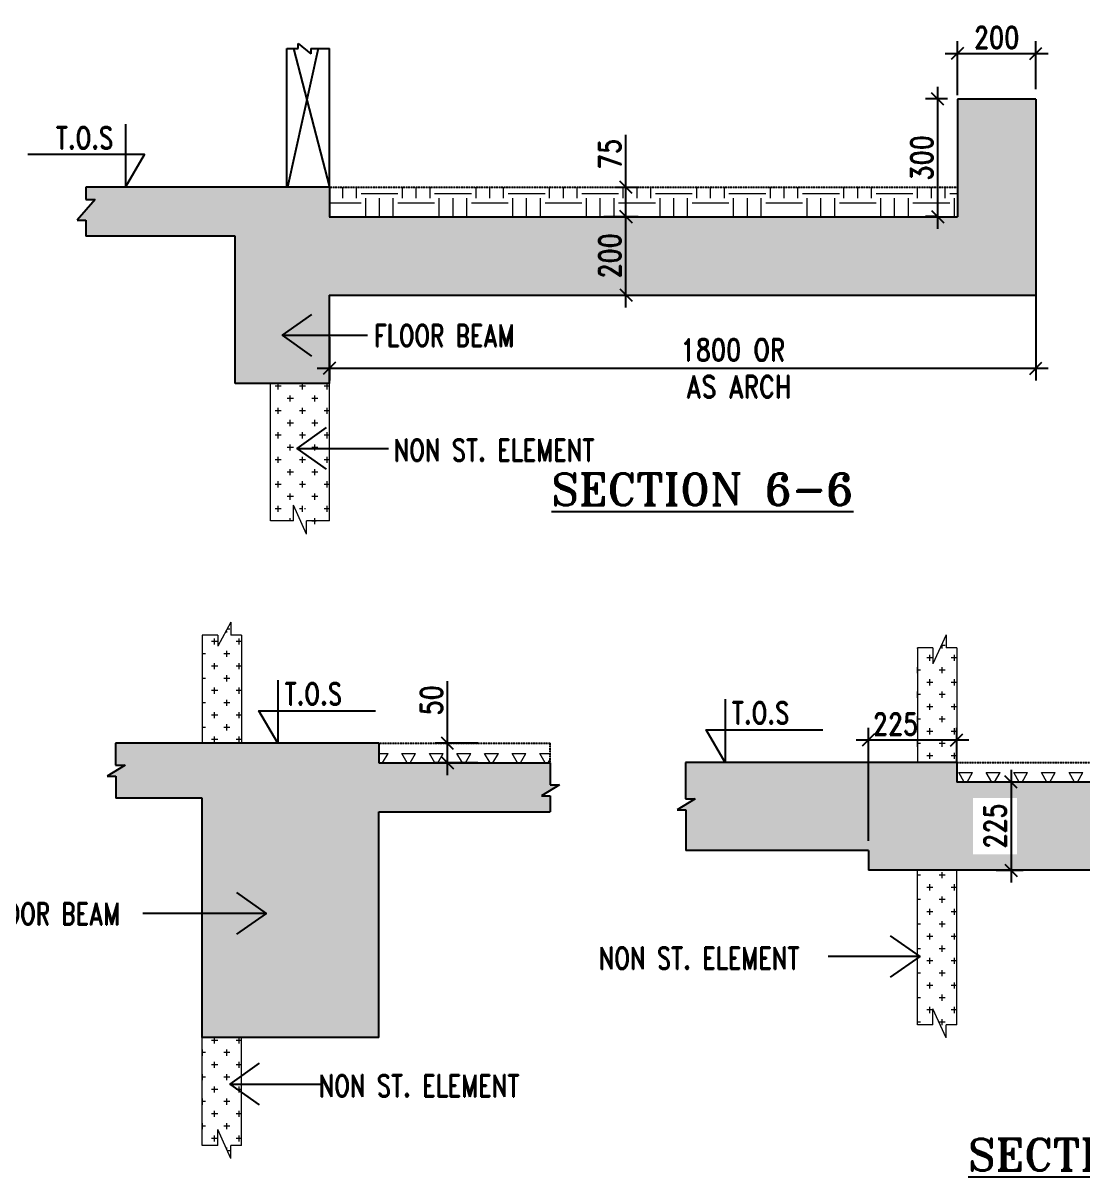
# Model space of a CAD drawing. Header units: millimetres. Extents: x 2061841 to 105821645, y -77612 to 48520811.
# Drawn here: x 2487135 to 2497938, y 31553 to 43319 of the extents above; entities that cross this region are included whole.
import ezdxf

# ---------------------------------------------------------------- set-up
doc = ezdxf.new("R2010")
doc.units = ezdxf.units.MM
doc.header["$LTSCALE"] = 10
doc.header["$MEASUREMENT"] = 0
doc.linetypes.add('E21yeHUG$0$0', pattern=[0])
doc.linetypes.add('HIDDEN', pattern=[0.375, 0.25, -0.125])
doc.layers.add('100THK WALL', color=6, linetype='Continuous', lineweight=9)
doc.layers.add('VIN SUNK HATCH', color=8, linetype='Continuous', lineweight=0)
for name, color, linetype in [('S-BEAM', 4, 'Continuous'), ('S-BEAM SIZE', 2, 'Continuous'), ('S-BEAM-1', 4, 'Continuous'), ('S-COL.NO', 1, 'Continuous'), ('S-DIM', 7, 'Continuous'), ('S-SHADED', 252, 'Continuous'), ('S-TEXT', 2, 'Continuous')]:
    doc.layers.add(name, color=color, linetype=linetype)
doc.styles.add('200', font='romand.shx', dxfattribs={"width": 0.8, "height": 225})
doc.styles.add('RD', font='romand.shx', dxfattribs={"width": 0.9, "height": 225})
doc.styles.add('RT', font='romant.shx', dxfattribs={"height": 250})
doc.styles.add('Text 100', font='romans.shx', dxfattribs={"width": 0.7, "height": 100})
doc.dimstyles.new('GR1', dxfattribs={"dimtxt": 225, "dimasz": 125, "dimexe": 125, "dimexo": 100, "dimgap": 50, "dimtad": 1, "dimdec": 0, "dimzin": 3, "dimdsep": 46, "dimtxsty": '200', "dimblk1": 'OBLIQUE', "dimblk2": 'OBLIQUE', "dimsah": 1, "dimcen": 0.0625, "dimdle": 125, "dimclrd": 3, "dimclre": 3, "dimclrt": 2, "dimadec": 0, "dimazin": 0, "dimtfac": 1, "dimtdec": 0, "dimtix": 1, "dimtmove": 0, "dimatfit": 3, "dimfxl": 1, "dimtolj": 1, "dimtzin": 0, "dimarcsym": 0})
doc.dimstyles.new('SCALE 100', dxfattribs={"dimtxt": 100, "dimasz": 75, "dimexe": 50, "dimexo": 50, "dimgap": 40, "dimtad": 1, "dimdec": 0, "dimzin": 1, "dimdsep": 46, "dimtxsty": 'Text 100', "dimblk": 'OBLIQUE', "dimcen": 1, "dimclrd": 3, "dimclre": 3, "dimclrt": 2, "dimadec": 0, "dimazin": 0, "dimtfac": 1, "dimtdec": 0, "dimtofl": 0, "dimtmove": 1, "dimatfit": 3, "dimldrblk": 'OPEN90', "dimfxl": 1, "dimtolj": 1, "dimtzin": 0, "dimarcsym": 0})

# ---------------------------------------------------------------- blocks, each defined once
blk = doc.blocks.new('_Oblique')
at = {"color": 0, "linetype": 'ByBlock', "lineweight": -2}
blk.add_line((-0.5, -0.5), (0.5, 0.5), dxfattribs=at)
blk = doc.blocks.new('*D77')
at = {"layer": 'Defpoints', "color": 0, "transparency": 16777216}
for p in [(2491461, 35975), (2491870, 35975), (2491870, 35775)]:
    blk.add_point(p, dxfattribs=at)
at = {"layer": 'S-DIM', "color": 3, "linetype": 'E21yeHUG$0$0', "lineweight": -2, "transparency": 16777216}
for p, q in [((2491461, 35975), (2491461, 36609)), ((2491461, 35650), (2491461, 36100))]:
    blk.add_line(p, q, dxfattribs=at)
at = {"layer": 'S-DIM', "color": 3, "lineweight": -2, "transparency": 16777216}
for p, q in [((2491770, 35975), (2491336, 35975)), ((2491770, 35775), (2491336, 35775))]:
    blk.add_line(p, q, dxfattribs=at)
at = {"layer": 'S-DIM', "color": 3, "linetype": 'ByBlock', "lineweight": -2, "transparency": 16777216, "xscale": 125, "yscale": 125, "zscale": 125}
for p, rotation in [((2491461, 35975), 90), ((2491461, 35775), 270)]:
    blk.add_blockref('_Oblique', p, dxfattribs=dict(at, rotation=rotation))
at = {"layer": 'S-DIM', "color": 2, "transparency": 16777216, "insert": (2491299, 36413), "char_height": 225, "attachment_point": 5, "rotation": 90, "style": '200'}
blk.add_mtext('\\A1;50', dxfattribs=at)
blk = doc.blocks.new('*D89')
at = {"layer": 'Defpoints', "color": 0, "transparency": 16777216}
for p in [(2497458, 40694), (2490258, 40217), (2497458, 39799)]:
    blk.add_point(p, dxfattribs=at)
at = {"layer": 'S-DIM', "color": 3, "lineweight": -2, "transparency": 16777216}
for p, q in [((2497458, 40594), (2497458, 39674)), ((2490258, 40117), (2490258, 39674))]:
    blk.add_line(p, q, dxfattribs=at)
at = {"layer": 'S-DIM', "color": 3, "linetype": 'E21yeHUG$0$0', "lineweight": -2, "transparency": 16777216}
blk.add_line((2490133, 39799), (2497583, 39799), dxfattribs=at)
at = {"layer": 'S-DIM', "color": 3, "linetype": 'ByBlock', "lineweight": -2, "transparency": 16777216, "xscale": 125, "yscale": 125, "zscale": 125, "rotation": 180}
blk.add_blockref('_Oblique', (2490258, 39799), dxfattribs=at)
at = {"layer": 'S-DIM', "color": 3, "linetype": 'ByBlock', "lineweight": -2, "transparency": 16777216, "xscale": 125, "yscale": 125, "zscale": 125}
blk.add_blockref('_Oblique', (2497458, 39799), dxfattribs=at)
at = {"layer": 'S-DIM', "color": 2, "transparency": 16777216, "insert": (2494370, 39799), "char_height": 225, "attachment_point": 5, "style": '200'}
blk.add_mtext('\\A1;1800 OR\\P AS ARCH', dxfattribs=at)
blk = doc.blocks.new('*D90')
at = {"layer": 'Defpoints', "color": 0, "transparency": 16777216}
for p in [(2493080, 41645), (2493280, 41645), (2493080, 41345)]:
    blk.add_point(p, dxfattribs=at)
at = {"layer": 'S-DIM', "color": 3, "linetype": 'E21yeHUG$0$0', "lineweight": -2, "transparency": 16777216}
for p, q in [((2493280, 41645), (2493280, 42179)), ((2493280, 41220), (2493280, 41770))]:
    blk.add_line(p, q, dxfattribs=at)
at = {"layer": 'S-DIM', "color": 3, "lineweight": -2, "transparency": 16777216}
for p, q in [((2493180, 41645), (2493405, 41645)), ((2493180, 41345), (2493405, 41345))]:
    blk.add_line(p, q, dxfattribs=at)
at = {"layer": 'S-DIM', "color": 3, "linetype": 'ByBlock', "lineweight": -2, "transparency": 16777216, "xscale": 125, "yscale": 125, "zscale": 125}
for p, rotation in [((2493280, 41645), 90), ((2493280, 41345), 270)]:
    blk.add_blockref('_Oblique', p, dxfattribs=dict(at, rotation=rotation))
at = {"layer": 'S-DIM', "color": 2, "transparency": 16777216, "insert": (2493117, 41984), "char_height": 225, "attachment_point": 5, "rotation": 90, "style": '200'}
blk.add_mtext('\\A1;75', dxfattribs=at)
blk = doc.blocks.new('*D91')
at = {"layer": 'Defpoints', "color": 0, "transparency": 16777216}
for p in [(2492953, 41345), (2493280, 41345), (2492953, 40545)]:
    blk.add_point(p, dxfattribs=at)
at = {"layer": 'S-DIM', "color": 3, "linetype": 'E21yeHUG$0$0', "lineweight": -2, "transparency": 16777216}
blk.add_line((2493280, 40420), (2493280, 41470), dxfattribs=at)
at = {"layer": 'S-DIM', "color": 3, "lineweight": -2, "transparency": 16777216}
for p, q in [((2493053, 41345), (2493405, 41345)), ((2493053, 40545), (2493405, 40545))]:
    blk.add_line(p, q, dxfattribs=at)
at = {"layer": 'S-DIM', "color": 3, "linetype": 'ByBlock', "lineweight": -2, "transparency": 16777216, "xscale": 125, "yscale": 125, "zscale": 125}
for p, rotation in [((2493280, 41345), 90), ((2493280, 40545), 270)]:
    blk.add_blockref('_Oblique', p, dxfattribs=dict(at, rotation=rotation))
at = {"layer": 'S-DIM', "color": 2, "transparency": 16777216, "insert": (2493117, 40945), "char_height": 225, "attachment_point": 5, "rotation": 90, "style": '200'}
blk.add_mtext('\\A1;200', dxfattribs=at)
blk = doc.blocks.new('*D92')
at = {"layer": 'Defpoints', "color": 0, "transparency": 16777216}
for p in [(2496994, 35580), (2496954, 34680), (2497205, 34680)]:
    blk.add_point(p, dxfattribs=at)
at = {"layer": 'S-DIM', "color": 3, "linetype": 'E21yeHUG$0$0', "lineweight": -2, "transparency": 16777216}
blk.add_line((2497205, 35705), (2497205, 34555), dxfattribs=at)
at = {"layer": 'S-DIM', "color": 3, "lineweight": -2, "transparency": 16777216}
for p, q in [((2497094, 35580), (2497330, 35580)), ((2497054, 34680), (2497330, 34680))]:
    blk.add_line(p, q, dxfattribs=at)
at = {"layer": 'S-DIM', "color": 3, "linetype": 'ByBlock', "lineweight": -2, "transparency": 16777216, "xscale": 125, "yscale": 125, "zscale": 125}
for p, rotation in [((2497205, 35580), 90), ((2497205, 34680), 270)]:
    blk.add_blockref('_Oblique', p, dxfattribs=dict(at, rotation=rotation))
at = {"layer": 'S-DIM', "color": 2, "transparency": 16777216, "insert": (2497042, 35130), "char_height": 225, "attachment_point": 5, "rotation": 90, "style": '200'}
blk.add_mtext('\\A1;225', dxfattribs=at)
blk = doc.blocks.new('*D93')
at = {"layer": 'Defpoints', "color": 0, "transparency": 16777216}
for p in [(2495751, 36008), (2496651, 35680), (2495751, 34880)]:
    blk.add_point(p, dxfattribs=at)
at = {"layer": 'S-DIM', "color": 3, "lineweight": -2, "transparency": 16777216}
for p, q in [((2495751, 34980), (2495751, 36133)), ((2496651, 35780), (2496651, 36133))]:
    blk.add_line(p, q, dxfattribs=at)
at = {"layer": 'S-DIM', "color": 3, "linetype": 'E21yeHUG$0$0', "lineweight": -2, "transparency": 16777216}
blk.add_line((2496776, 36008), (2495626, 36008), dxfattribs=at)
at = {"layer": 'S-DIM', "color": 3, "linetype": 'ByBlock', "lineweight": -2, "transparency": 16777216, "xscale": 125, "yscale": 125, "zscale": 125, "rotation": 180}
blk.add_blockref('_Oblique', (2495751, 36008), dxfattribs=at)
at = {"layer": 'S-DIM', "color": 3, "linetype": 'ByBlock', "lineweight": -2, "transparency": 16777216, "xscale": 125, "yscale": 125, "zscale": 125}
blk.add_blockref('_Oblique', (2496651, 36008), dxfattribs=at)
at = {"layer": 'S-DIM', "color": 2, "transparency": 16777216, "insert": (2496027, 36170), "char_height": 225, "attachment_point": 5, "style": '200'}
blk.add_mtext('\\A1;225', dxfattribs=at)
blk = doc.blocks.new('*D104')
at = {"layer": 'Defpoints', "color": 0, "transparency": 16777216}
for p in [(2497458, 43009), (2496658, 42485), (2497458, 42545)]:
    blk.add_point(p, dxfattribs=at)
at = {"layer": 'S-DIM', "color": 3, "lineweight": -2, "transparency": 16777216}
for p, q in [((2496658, 42585), (2496658, 43134)), ((2497458, 42645), (2497458, 43134))]:
    blk.add_line(p, q, dxfattribs=at)
at = {"layer": 'S-DIM', "color": 3, "linetype": 'E21yeHUG$0$0', "lineweight": -2, "transparency": 16777216}
blk.add_line((2496533, 43009), (2497583, 43009), dxfattribs=at)
at = {"layer": 'S-DIM', "color": 3, "linetype": 'ByBlock', "lineweight": -2, "transparency": 16777216, "xscale": 125, "yscale": 125, "zscale": 125, "rotation": 180}
blk.add_blockref('_Oblique', (2496658, 43009), dxfattribs=at)
at = {"layer": 'S-DIM', "color": 3, "linetype": 'ByBlock', "lineweight": -2, "transparency": 16777216, "xscale": 125, "yscale": 125, "zscale": 125}
blk.add_blockref('_Oblique', (2497458, 43009), dxfattribs=at)
at = {"layer": 'S-DIM', "color": 2, "transparency": 16777216, "insert": (2497058, 43171), "char_height": 225, "attachment_point": 5, "style": '200'}
blk.add_mtext('\\A1;200', dxfattribs=at)
blk = doc.blocks.new('*D105')
at = {"layer": 'Defpoints', "color": 0, "transparency": 16777216}
for p in [(2496658, 42545), (2496457, 41345), (2496564, 41345)]:
    blk.add_point(p, dxfattribs=at)
at = {"layer": 'S-DIM', "color": 3, "linetype": 'E21yeHUG$0$0', "lineweight": -2, "transparency": 16777216}
blk.add_line((2496457, 42670), (2496457, 41220), dxfattribs=at)
at = {"layer": 'S-DIM', "color": 3, "lineweight": -2, "transparency": 16777216}
for p, q in [((2496558, 42545), (2496332, 42545)), ((2496464, 41345), (2496332, 41345))]:
    blk.add_line(p, q, dxfattribs=at)
at = {"layer": 'S-DIM', "color": 3, "linetype": 'ByBlock', "lineweight": -2, "transparency": 16777216, "xscale": 125, "yscale": 125, "zscale": 125}
for p, rotation in [((2496457, 42545), 90), ((2496457, 41345), 270)]:
    blk.add_blockref('_Oblique', p, dxfattribs=dict(at, rotation=rotation))
at = {"layer": 'S-DIM', "color": 2, "transparency": 16777216, "insert": (2496295, 41945), "char_height": 225, "attachment_point": 5, "rotation": 90, "style": '200'}
blk.add_mtext('\\A1;300', dxfattribs=at)

msp = doc.modelspace()

# ---------------------------------------------------------------- hatches: boundary and pattern name
at = {"layer": '100THK WALL'}
h = msp.add_hatch(dxfattribs=at)
h.set_pattern_fill('CROSS', color=3, scale=500, angle=90, style=0)
h.set_pattern_definition([(90, (-2338515.9, 759333.88), (-125, 125), [62.5, -187.5]), (180, (-2338484.66, 759365.13), (-125, -125), [62.5, -187.5])])
h.paths.add_polyline_path([(2490257.8, 39644.6), (2489657.8, 39644.6), (2489657.8, 38241.8), (2489987.2, 38241.8), (2489987.2, 38404.3), (2490121.2, 38108.3), (2490121.2, 38241.8), (2490257.8, 38241.8)])
h = msp.add_hatch(dxfattribs=at)
h.set_pattern_fill('CROSS', color=3, scale=500, angle=270, style=0)
h.set_pattern_definition([(90, (-2339412.75, 752730.4), (-125, 125), [62.5, -187.5]), (180, (-2339381.5, 752761.65), (-125, -125), [62.5, -187.5])])
h.paths.add_polyline_path([(2489253.3, 37076.4), (2489361, 37076.4), (2489361, 35974.5), (2488961, 35974.5), (2488961, 37076.4), (2489119.3, 37076.4), (2489119.3, 36913.9), (2489253.3, 37209.9)])
h = msp.add_hatch(dxfattribs=at)
h.set_pattern_fill('CROSS', color=3, scale=500, angle=90, style=0)
h.set_pattern_definition([(90, (-2332122.6, 753314.58), (-125, 125), [62.5, -187.5]), (180, (-2332091.35, 753345.83), (-125, -125), [62.5, -187.5])])
h.paths.add_polyline_path([(2496651.1, 36946.5), (2496543.5, 36946.5), (2496543.5, 37080), (2496409.5, 36784), (2496409.5, 36946.5), (2496251.1, 36946.5), (2496251.1, 35779.9), (2496651.1, 35779.9)])
h = msp.add_hatch(dxfattribs=at)
h.set_pattern_fill('CROSS', color=3, scale=500, angle=90, style=0)
h.set_pattern_definition([(90, (-2332122.6, 753473.91), (-125, 125), [62.5, -187.5]), (180, (-2332091.35, 753505.16), (-125, -125), [62.5, -187.5])])
h.paths.add_polyline_path([(2496543.5, 33103.3), (2496651.1, 33103.3), (2496651.1, 34679.9), (2496251.1, 34679.9), (2496251.1, 33103.3), (2496409.5, 33103.3), (2496409.5, 33265.8), (2496543.5, 32969.8)])
h = msp.add_hatch(dxfattribs=at)
h.set_pattern_fill('CROSS', color=3, scale=500, angle=90, style=0)
h.set_pattern_definition([(90, (-2339412.75, 752663.79), (-125, 125), [62.5, -187.5]), (180, (-2339381.5, 752695.04), (-125, -125), [62.5, -187.5])])
h.paths.add_polyline_path([(2489253.3, 31872.6), (2489361, 31872.6), (2489361, 32974.5), (2488961, 32974.5), (2488961, 31872.6), (2489119.3, 31872.6), (2489119.3, 32035.1), (2489253.3, 31739.1)])
at = {"layer": 'S-SHADED'}
h = msp.add_hatch(color=256, dxfattribs=at)
h.dxf.hatch_style = 1
h.paths.add_polyline_path([(2490257.8, 39644.6), (2490257.8, 40544.6), (2497457.8, 40544.6), (2497457.8, 42544.6), (2496657.8, 42544.6), (2496657.8, 41844.6), (2496657.8, 41844.6), (2496657.8, 41344.6), (2490257.8, 41344.6), (2490257.8, 41644.6), (2487775.1, 41644.6), (2487775.1, 41519.6), (2487870.3, 41519.6), (2487686.9, 41308.2), (2487776.3, 41308.2), (2487776.3, 41144.6), (2489297.8, 41144.6), (2489297.8, 39644.6)])
h.paths.add_polyline_path([(2493509.8, 40657), (2493509.8, 41232.3)], flags=16)
h = msp.add_hatch(color=256, dxfattribs=at)
h.dxf.hatch_style = 1
h.paths.add_polyline_path([(2488080, 35414.5), (2488961, 35414.5), (2488961, 32974.5), (2490761, 32974.5), (2490761, 35274.6), (2492507.3, 35274.6), (2492507.3, 35440.2), (2492417.9, 35440.2), (2492601.3, 35552), (2492506.1, 35552), (2492506.1, 35774.6), (2490761, 35774.6), (2490761, 35974.5), (2488078.8, 35974.5), (2488078.8, 35751.9), (2488174.1, 35751.9), (2487990.7, 35640.2), (2488080, 35640.2), (2488080, 35414.5)])
h = msp.add_hatch(color=256, dxfattribs=at)
h.dxf.hatch_style = 1
h.paths.add_polyline_path([(2500655.7, 32579.9), (2500655.7, 35019.9), (2502436.5, 35019.9), (2502436.5, 35245.6), (2502347.1, 35245.6), (2502530.5, 35357.3), (2502435.3, 35357.3), (2502435.3, 35579.9), (2496651.1, 35579.9), (2496651.1, 35779.9), (2496251.1, 35779.9), (2494292.3, 35779.9), (2493888.6, 35779.9), (2493888.6, 35408.1), (2493983.8, 35408.1), (2493800.4, 35296.4), (2493889.8, 35296.4), (2493889.8, 34879.9), (2495751.1, 34879.9), (2495751.1, 34679.9), (2496251.1, 34679.9), (2496651.1, 34679.9), (2499055.7, 34679.9), (2499055.7, 32579.9)])
h.paths.add_polyline_path([(2496817.1, 34842.2), (2496817.1, 35417.6), (2497267.1, 35417.6), (2497267.1, 34842.2)], flags=16)
h.paths.add_polyline_path([(2501273.5, 35005.1), (2501273.5, 35019.9), (2501656, 35019.9), (2501656, 35005.1)])
at = {"layer": 'VIN SUNK HATCH'}
h = msp.add_hatch(dxfattribs=at)
h.set_pattern_fill('EARTH', color=8, scale=1500, angle=360)
h.set_pattern_definition([(0, (841329.88, -199170.1), (375, 375), [375, -375]), (0, (841329.88, -199029.47), (375, 375), [375, -375]), (0, (841329.88, -198888.84), (375, 375), [375, -375]), (90, (841376.75, -198841.97), (-375, 375), [375, -375]), (90, (841517.38, -198841.97), (-375, 375), [375, -375]), (90, (841658, -198841.97), (-375, 375), [375, -375])])
h.paths.add_polyline_path([(2496657.8, 41344.6), (2496657.8, 41644.6), (2490257.8, 41644.6), (2490257.8, 41344.6)])
h = msp.add_hatch(dxfattribs=at)
h.set_pattern_fill('TRIANG', color=8, scale=750)
h.set_pattern_definition([(60, (842799.83, -197347.52), (-140.625, 243.569645), [140.625, -140.625]), (120, (842799.83, -197347.52), (-281.25, 2e-07), [140.625, -140.625]), (0, (842729.52, -197225.74), (140.625, 243.569645), [140.625, -140.625])])
h.paths.add_polyline_path([(2492506.1, 35774.6), (2490761, 35774.6), (2490761, 35974.5), (2492506.1, 35974.5)])
h = msp.add_hatch(dxfattribs=at)
h.set_pattern_fill('TRIANG', color=8, scale=750)
h.set_pattern_definition([(60, (852694.58, -197542.15), (-140.625, 243.569645), [140.625, -140.625]), (120, (852694.58, -197542.15), (-281.25, 2e-07), [140.625, -140.625]), (0, (852624.27, -197420.37), (140.625, 243.569645), [140.625, -140.625])])
h.paths.add_polyline_path([(2499055.7, 35579.9), (2496651.1, 35579.9), (2496651.1, 35779.9), (2499055.7, 35779.9)])
h.paths.add_polyline_path([(2499055.7, 35779.9), (2499055.7, 35579.9), (2502435.3, 35579.9), (2502435.3, 35779.9)])

# ---------------------------------------------------------------- linework, layer by layer
at = {"layer": '100THK WALL', "color": 3}
for p, q in [((2489657.8, 38241.8, -643584.3), (2489657.8, 39644.6, -643584.3)), ((2490257.8, 38241.8, -643584.3), (2490257.8, 39644.6, -643584.3)), ((2489891.2, 38241.8, -643584.3), (2489891.2, 38404.3, -643584.3)), ((2490025.2, 38108.3, -643584.3), (2489891.2, 38404.3, -643584.3)), ((2489891.2, 38241.8, -643584.3), (2489657.8, 38241.8, -643584.3)), ((2490257.8, 38241.8, -643584.3), (2490025.2, 38241.8, -643584.3)), ((2490025.2, 38108.3, -643584.3), (2490025.2, 38241.8, -643584.3)), ((2489253.3, 37209.9, -643584.3), (2489119.3, 36964, -643584.3)), ((2489253.3, 37209.9, -643584.3), (2489253.3, 37076.4, -643584.3)), ((2488961, 37076.4, -643584.3), (2488961, 35974.5, -643584.3)), ((2489119.3, 37076.4, -643584.3), (2488961, 37076.4, -643584.3)), ((2489119.3, 37076.4, -643584.3), (2489119.3, 36964, -643584.3)), ((2489361, 37076.4, -643584.3), (2489253.3, 37076.4, -643584.3)), ((2489361, 37076.4, -643584.3), (2489361, 35974.5, -643584.3)), ((2496543.5, 37080, -643584.3), (2496409.5, 36784, -643584.3)), ((2496543.5, 37080, -643584.3), (2496543.5, 36946.5, -643584.3)), ((2496251.1, 36946.5, -643584.3), (2496251.1, 35779.9, -643584.3)), ((2496409.5, 36946.5, -643584.3), (2496251.1, 36946.5, -643584.3)), ((2496409.5, 36946.5, -643584.3), (2496409.5, 36784, -643584.3)), ((2496651.1, 36946.5, -643584.3), (2496543.5, 36946.5, -643584.3)), ((2496651.1, 36946.5, -643584.3), (2496651.1, 35779.9, -643584.3)), ((2496251.1, 33103.3, -643584.3), (2496251.1, 34679.9, -643584.3)), ((2496651.1, 33103.3, -643584.3), (2496651.1, 34679.9, -643584.3)), ((2496409.5, 33103.3, -643584.3), (2496409.5, 33265.8, -643584.3)), ((2496543.5, 32969.8, -643584.3), (2496409.5, 33265.8, -643584.3)), ((2496409.5, 33103.3, -643584.3), (2496251.1, 33103.3, -643584.3)), ((2496651.1, 33103.3, -643584.3), (2496543.5, 33103.3, -643584.3)), ((2496543.5, 32969.8, -643584.3), (2496543.5, 33103.3, -643584.3)), ((2488961, 31872.6, -643584.3), (2488961, 32974.5, -643584.3)), ((2489361, 31872.6, -643584.3), (2489361, 32974.5, -643584.3)), ((2489119.3, 31872.6, -643584.3), (2489119.3, 32035.1, -643584.3)), ((2489253.3, 31739.1, -643584.3), (2489119.3, 32035.1, -643584.3)), ((2489119.3, 31872.6, -643584.3), (2488961, 31872.6, -643584.3)), ((2489361, 31872.6, -643584.3), (2489253.3, 31872.6, -643584.3)), ((2489253.3, 31739.1, -643584.3), (2489253.3, 31872.6, -643584.3))]:
    msp.add_line(p, q, dxfattribs=at)
at = {"layer": 'S-BEAM', "color": 6, "linetype": 'HIDDEN', "ltscale": 0.8}
for p, q in [((2490257.8, 41644.6, -643584.3), (2496657.8, 41644.6, -643584.3)), ((2490761, 35974.5, -643584.3), (2492506.1, 35974.5, -643584.3)), ((2492506.1, 35774.6, -643584.3), (2492506.1, 35974.5, -643584.3)), ((2496651.1, 35779.9, -643584.3), (2502435.3, 35779.9, -643584.3))]:
    msp.add_line(p, q, dxfattribs=at)
at = {"layer": 'S-BEAM SIZE', "color": 6}
for p, q in [((2489938.8, 43058.2, -643584.3), (2489938.8, 43109.9, -643584.3)), ((2489938.8, 43109.9, -643584.3), (2490068.6, 43004.7, -643584.3)), ((2489823.1, 41644.6, -643584.3), (2489823.1, 43058.2, -643584.3)), ((2489823.1, 43058.2, -643584.3), (2489938.8, 43058.2, -643584.3)), ((2490143, 43058.2, -643584.3), (2489831.8, 41644.6, -643584.3)), ((2489890.3, 43058.2, -643584.3), (2490257.8, 41644.6, -643584.3)), ((2490068.6, 43058.2, -643584.3), (2490257.8, 43058.2, -643584.3)), ((2490068.6, 43058.2, -643584.3), (2490068.6, 43004.7, -643584.3)), ((2490257.8, 41644.6, -643584.3), (2490257.8, 43058.2, -643584.3))]:
    msp.add_line(p, q, dxfattribs=at)
at = {"layer": 'S-BEAM-1'}
for p, q in [((2496657.8, 42544.6, -643584.3), (2496657.8, 41344.6, -643584.3)), ((2497457.8, 42544.6, -643584.3), (2496657.8, 42544.6, -643584.3)), ((2497457.8, 42544.6, -643584.3), (2497457.8, 40544.6, -643584.3)), ((2490257.8, 41644.6, -643584.3), (2487775.1, 41644.6, -643584.3)), ((2487775.1, 41644.6, -643584.3), (2487775.1, 41519.6, -643584.3)), ((2490257.8, 41644.6, -643584.3), (2490257.8, 41344.6, -643584.3)), ((2487870.3, 41519.6, -643584.3), (2487686.9, 41308.2, -643584.3)), ((2487775.1, 41519.6, -643584.3), (2487870.3, 41519.6, -643584.3)), ((2487686.9, 41308.2, -643584.3), (2487776.3, 41308.2, -643584.3)), ((2487776.3, 41308.2, -643584.3), (2487776.3, 41144.6, -643584.3)), ((2490255.5, 41344.6, -643584.3), (2496657.8, 41344.6, -643584.3)), ((2489297.8, 41144.6, -643584.3), (2487776.3, 41144.6, -643584.3)), ((2489297.8, 39644.6, -643584.3), (2489297.8, 41144.6, -643584.3)), ((2490255.5, 40544.6, -643584.3), (2497457.8, 40544.6, -643584.3)), ((2490257.8, 39644.6, -643584.3), (2490257.8, 40544.6, -643584.3)), ((2490257.8, 39644.6, -643584.3), (2489297.8, 39644.6, -643584.3)), ((2490761, 35974.5, -643584.3), (2488078.8, 35974.5, -643584.3)), ((2488078.8, 35974.5, -643584.3), (2488078.8, 35751.9, -643584.3)), ((2490761, 35974.5, -643584.3), (2490761, 35774.6, -643584.3)), ((2490761, 35774.6, -643584.3), (2492506.1, 35774.6, -643584.3)), ((2492506.1, 35774.6, -643584.3), (2492506.1, 35552, -643584.3)), ((2496651.1, 35779.9, -643584.3), (2493888.6, 35779.9, -643584.3)), ((2493888.6, 35779.9, -643584.3), (2493888.6, 35408.1, -643584.3)), ((2496651.1, 35779.9, -643584.3), (2496651.1, 35579.9, -643584.3)), ((2488174.1, 35751.9, -643584.3), (2487990.7, 35640.2, -643584.3)), ((2488078.8, 35751.9, -643584.3), (2488174.1, 35751.9, -643584.3)), ((2487990.7, 35640.2, -643584.3), (2488080, 35640.2, -643584.3)), ((2488080, 35640.2, -643584.3), (2488080, 35414.5, -643584.3)), ((2492601.3, 35552, -643584.3), (2492417.9, 35440.2, -643584.3)), ((2492506.1, 35552, -643584.3), (2492601.3, 35552, -643584.3)), ((2499055.7, 35579.9, -643584.3), (2496651.1, 35579.9, -643584.3)), ((2492417.9, 35440.2, -643584.3), (2492507.3, 35440.2, -643584.3)), ((2492507.3, 35440.2, -643584.3), (2492507.3, 35274.6, -643584.3)), ((2488961, 35414.5, -643584.3), (2488080, 35414.5, -643584.3)), ((2488961, 32974.5, -643584.3), (2488961, 35414.5, -643584.3)), ((2493983.8, 35408.1, -643584.3), (2493800.4, 35296.4, -643584.3)), ((2493888.6, 35408.1, -643584.3), (2493983.8, 35408.1, -643584.3)), ((2490761, 32974.5, -643584.3), (2490761, 35274.6, -643584.3)), ((2490761, 35274.6, -643584.3), (2492507.3, 35274.6, -643584.3)), ((2493800.4, 35296.4, -643584.3), (2493889.8, 35296.4, -643584.3)), ((2493889.8, 35296.4, -643584.3), (2493889.8, 34879.9, -643584.3)), ((2495751.1, 34879.9, -643584.3), (2493889.8, 34879.9, -643584.3)), ((2495751.1, 34879.9, -643584.3), (2495751.1, 34679.9, -643584.3)), ((2499055.7, 34679.9, -643584.3), (2495751.1, 34679.9, -643584.3)), ((2490761, 32974.5, -643584.3), (2488961, 32974.5, -643584.3))]:
    msp.add_line(p, q, dxfattribs=at)
at = {"layer": 'S-BEAM-1', "color": 1, "ltscale": 0.1, "elevation": -643584.3}
for points in [[(2488178.8, 42287.8), (2488178.8, 41644.6), (2488372.9, 41977.4), (2487184.6, 41977.4)], [(2489733.3, 36617.7), (2489733.3, 35974.5), (2489539.2, 36307.3), (2490727.5, 36307.3)], [(2494292.3, 36423.1), (2494292.3, 35779.9), (2494098.3, 36112.7), (2495286.5, 36112.7)]]:
    msp.add_lwpolyline(points, dxfattribs=at)

# ---------------------------------------------------------------- texts
at = {"layer": 'S-COL.NO', "style": 'RT'}
for s, p in [('%%USECTION 6-6', (2492521.2, 38402.3, -643584.3)), ('%%USECTION 10-10', (2496768, 31617.6, -643584.3))]:
    msp.add_text(s, height=325, dxfattribs=at).set_placement(p)
at = {"layer": 'S-TEXT', "color": 2, "style": 'RD', "width": 0.75}
for s, p in [('T.O.S', (2487468.5, 42036.6, -643584.3)), ('FLOOR BEAM', (2490712.4, 40019.9, -643584.3)), ('NON ST. ELEMENT', (2490912.2, 38852.2, -643584.3)), ('T.O.S', (2489800.7, 36366.5, -643584.3)), ('T.O.S', (2494359.7, 36171.9, -643584.3)), ('FLOOR BEAM', (2486693.5, 34124.1, -643584.3)), ('NON ST. ELEMENT', (2493002.2, 33671.1, -643584.3)), ('NON ST. ELEMENT', (2490147.7, 32370, -643584.3))]:
    msp.add_text(s, height=225, dxfattribs=at).set_placement(p)

# ---------------------------------------------------------------- dimensions: what is measured, and where the dimension line sits
at = {"layer": 'S-DIM', "linetype": 'E21yeHUG$0$0'}
dim = msp.add_linear_dim(base=(2497457.8, 43009, -643584.3), p1=(2496657.8, 42484.9, -643584.3), p2=(2497457.8, 42544.6, -643584.3), dimstyle='GR1', override={"dimlfac": 0.25, "dimfxl": 125}, dxfattribs=at)
dim.commit()
dim.dimension.update_dxf_attribs({"geometry": '*D104', "text_midpoint": (2497057.8, 43171.5, -643584.3)})
for base, p1, p2, override, picture, middle in [((2496457.2, 41344.6, -643584.3), (2496657.8, 42544.6, -643584.3), (2496564.2, 41344.6, -887242.3), {"dimlfac": 0.25, "dimfxl": 125}, '*D105', (2496294.7, 41944.6, -643584.3)), ((2493279.7, 41344.6, -643584.3), (2492953, 40544.6, -643584.3), (2492953, 41344.6, -643584.3), {"dimlfac": 0.25, "dimfxl": 125}, '*D91', (2493117.2, 40944.6, -643584.3)), ((2497204.6, 34679.9, -643584.3), (2496993.9, 35579.9, -643584.3), (2496954.4, 34679.9, -643584.3), {"dimlfac": 0.25, "dimtxsty": '200', "dimfxl": 125}, '*D92', (2497042.1, 35129.9, -643584.3))]:
    dim = msp.add_linear_dim(base=base, p1=p1, p2=p2, angle=90, dimstyle='GR1', override=override, dxfattribs=at)
    dim.commit()
    dim.dimension.update_dxf_attribs({"geometry": picture, "text_midpoint": middle})
for base, p1, p2, picture, middle in [((2493279.7, 41644.6, -643584.3), (2493079.7, 41344.6, -643584.3), (2493079.7, 41644.6, -643584.3), '*D90', (2493279.7, 41983.5, -643584.3)), ((2491461.4, 35974.5, -643584.3), (2491870.1, 35774.6, -643584.3), (2491870.1, 35974.5, -643584.3), '*D77', (2491461.4, 36413.4, -643584.3))]:
    dim = msp.add_linear_dim(base=base, p1=p1, p2=p2, angle=90, dimstyle='GR1', override={"dimlfac": 0.25, "dimfxl": 125}, dxfattribs=at)
    dim.commit()
    dim.dimension.update_dxf_attribs({"geometry": picture, "text_midpoint": middle, "dimtype": 160})
dim = msp.add_linear_dim(base=(2497457.8, 39799, -399926.3), p1=(2490257.8, 40216.9, -399926.3), p2=(2497457.8, 40694.4, -643584.3), text='<> OR\\X AS ARCH', dimstyle='GR1', override={"dimlfac": 0.25, "dimfxl": 125}, dxfattribs=at)
dim.commit()
dim.dimension.update_dxf_attribs({"geometry": '*D89', "text_midpoint": (2494369.9, 39799, -399926.3), "dimtype": 160})
dim = msp.add_linear_dim(base=(2495751.1, 36007.8, -643584.3), p1=(2496651.1, 35679.9, -643584.3), p2=(2495751.1, 34879.9, -643584.3), dimstyle='GR1', override={"dimlfac": 0.25, "dimfxl": 125}, dxfattribs=at)
dim.commit()
dim.dimension.update_dxf_attribs({"geometry": '*D93', "text_midpoint": (2496027, 36007.8, -643584.3), "dimtype": 160})

# ---------------------------------------------------------------- leaders
at = {"layer": 'S-DIM'}
for points in [[(2489779.4, 40135.7, -643584.3), (2490646.5, 40135.7, -643584.3)], [(2489927.6, 38981.4, -643584.3), (2490859.3, 38981.4, -643584.3)], [(2489611.9, 34239.9, -643584.3), (2488356.6, 34239.9, -643584.3)], [(2496274.1, 33800.3, -643584.3), (2495342.4, 33800.3, -643584.3)], [(2489246.3, 32499.2, -643584.3), (2490178, 32499.2, -643584.3)]]:
    msp.add_leader(points, dimstyle='SCALE 100', override={"dimasz": 300}, dxfattribs=at)

doc.saveas('drawing.dxf')
